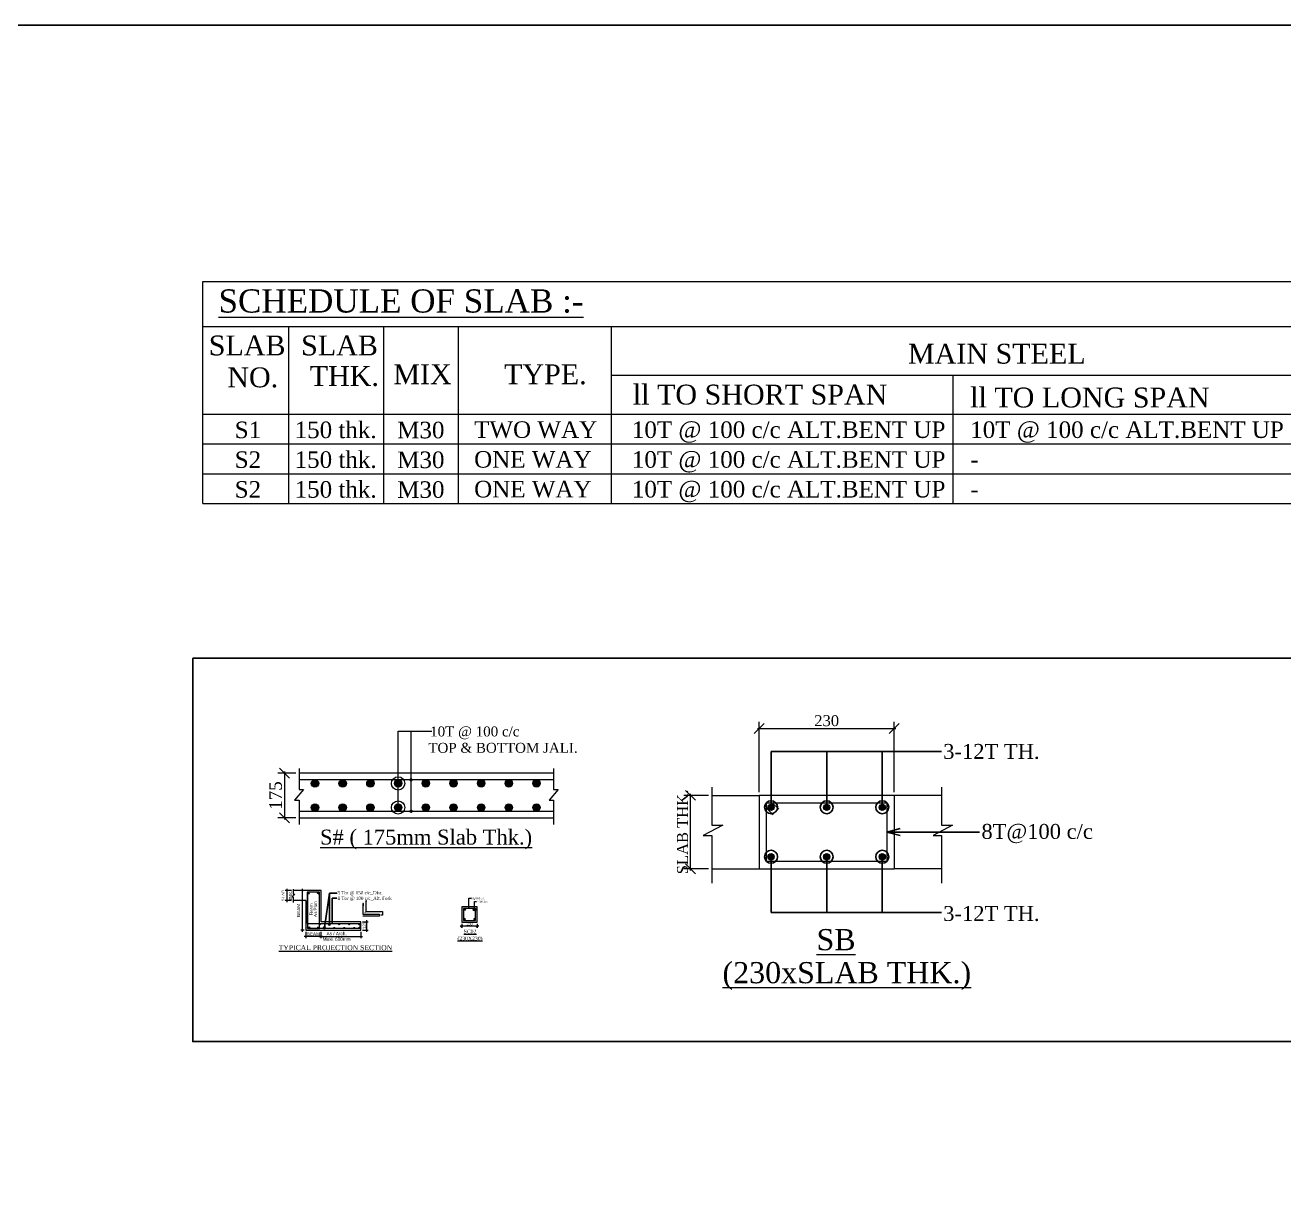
# Model space of a CAD drawing. Header units: millimetres. Extents: x 9787089 to 10042845, y -7706546 to -7623003.
# Drawn here: x 9909441 to 9928431, y -7640715 to -7623003 of the extents above; entities that cross this region are included whole.
import ezdxf
from ezdxf.enums import TextEntityAlignment as Align

# ---------------------------------------------------------------- set-up
doc = ezdxf.new("R2010")
doc.units = ezdxf.units.MM
doc.header["$LTSCALE"] = 10
doc.header["$PDMODE"] = 3
doc.linetypes.add('HIDDEN', pattern=[0.375, 0.25, -0.125])
for name, color, linetype, lineweight in [('DIM', 7, 'Continuous', 0), ('S-DIM L.S.', 7, 'Continuous', 0), ('S-L.S.SECTION', 5, 'Continuous', 0), ('S-L.S.SLAB LINE', 252, 'HIDDEN', 0), ('S-L.S.STEEL', 1, 'Continuous', 9), ('S-SECTION', 5, 'Continuous', 0), ('S-SECTION MARK', 7, 'Continuous', 0), ('S-STEEL', 1, 'Continuous', 15), ('S-STEEL-1', 1, 'Continuous', 0), ('S-TEXT', 7, 'Continuous', 0), ('S-TEXT B', 7, 'Continuous', 0), ('S-TEXT L.S. BEAM NO.', 30, 'Continuous', 0), ('S-TEXT TITLE', 1, 'Continuous', 0), ('S-TEXT. L.S.', 7, 'Continuous', 0)]:
    doc.layers.add(name, color=color, linetype=linetype, lineweight=lineweight)
doc.styles.add('135', font='arial.ttf', dxfattribs={"width": 0.8, "height": 135})
doc.styles.add('SHEET TEXT', font='times.ttf')
doc.styles.get("Standard").update_dxf_attribs({"font": 'arial.ttf'})
doc.styles.add('TEXT', font='times.ttf')
doc.dimstyles.new('75', dxfattribs={"dimtxt": 135, "dimasz": 90, "dimexe": 0.1, "dimexo": 0.03, "dimgap": 0.09, "dimtad": 1, "dimdec": 0, "dimzin": 0, "dimdsep": 46, "dimtxsty": '135', "dimblk": 'ARCHTICK', "dimcen": 0.09, "dimclrd": 256, "dimclre": 256, "dimclrt": 256, "dimadec": 0, "dimazin": 0, "dimtfac": 1, "dimtdec": 0, "dimtofl": 0, "dimtmove": 1, "dimatfit": 3, "dimldrblk": 'DOTSMALL', "dimfxl": 1, "dimtolj": 1, "dimtzin": 0, "dimlwd": -1, "dimlwe": -1, "dimarcsym": 0})
doc.dimstyles.new('SETU_1', dxfattribs={"dimtxt": 200, "dimasz": 150, "dimexe": 100, "dimexo": 50, "dimgap": 35, "dimtad": 1, "dimdec": 0, "dimzin": 0, "dimdsep": 46, "dimtxsty": 'Standard', "dimblk": 'OBLIQUE', "dimcen": 150, "dimdle": 25, "dimclrd": 256, "dimclre": 7, "dimclrt": 256, "dimadec": 0, "dimazin": 0, "dimtfac": 1, "dimtdec": 0, "dimtofl": 0, "dimtmove": 1, "dimatfit": 3, "dimfxl": 1, "dimtolj": 1, "dimtzin": 0, "dimlwd": -1, "dimlwe": 5, "dimarcsym": 1})
doc.dimstyles.get("Standard").update_dxf_attribs({"dimtxt": 0.18, "dimasz": 0.18, "dimexe": 0.18, "dimexo": 0.0625, "dimgap": 0.09, "dimtad": 0, "dimtih": 1, "dimtoh": 1, "dimdec": 4, "dimzin": 0, "dimdsep": 46, "dimtxsty": 'Standard', "dimcen": 0.09, "dimadec": 0, "dimazin": 0, "dimtfac": 1, "dimtdec": 4, "dimtofl": 0, "dimtmove": 0, "dimatfit": 3, "dimfxl": 1, "dimtolj": 1, "dimtzin": 0, "dimarcsym": 0})

# ---------------------------------------------------------------- blocks, each defined once
blk = doc.blocks.new('_ArchTick')
at = {"color": 0, "linetype": 'ByBlock', "const_width": 0.15}
blk.add_lwpolyline([(-0.5, -0.5), (0.5, 0.5)], dxfattribs=at)
blk = doc.blocks.new('_Oblique')
at = {"color": 0, "linetype": 'ByBlock', "lineweight": -2}
blk.add_line((-0.5, -0.5), (0.5, 0.5), dxfattribs=at)
blk = doc.blocks.new('*D13')
at = {"layer": 'Defpoints', "color": 0, "transparency": 16777216}
for p in [(9913573, -7634291), (9913352, -7634966), (9913573, -7634966)]:
    blk.add_point(p, dxfattribs=at)
at = {"layer": 'DIM', "color": 7, "lineweight": 5, "transparency": 16777216}
for p, q in [((9913523, -7634291), (9913252, -7634291)), ((9913523, -7634966), (9913252, -7634966))]:
    blk.add_line(p, q, dxfattribs=at)
at = {"layer": 'DIM', "transparency": 16777216}
blk.add_line((9913352, -7634266), (9913352, -7634991), dxfattribs=at)
at = {"layer": 'DIM', "transparency": 16777216, "xscale": 150, "yscale": 150, "zscale": 150}
for p, rotation in [((9913352, -7634291), 90), ((9913352, -7634966), 270)]:
    blk.add_blockref('_Oblique', p, dxfattribs=dict(at, rotation=rotation))
at = {"layer": 'DIM', "transparency": 16777216, "insert": (9913220, -7634629), "char_height": 190, "attachment_point": 5, "rotation": 90, "style": 'TEXT'}
blk.add_mtext('\\A1;175', dxfattribs=at)
blk = doc.blocks.new('*D11')
at = {"layer": 'Defpoints', "color": 0, "transparency": 16777216}
for p in [(9913904, -7636662), (9914504, -7636662), (9914504, -7636757)]:
    blk.add_point(p, dxfattribs=at)
at = {"layer": 'S-SECTION MARK', "transparency": 16777216}
blk.add_line((9913879, -7636757), (9914529, -7636757), dxfattribs=at)
at = {"layer": 'S-SECTION MARK', "lineweight": 5, "transparency": 16777216}
for p, q in [((9913904, -7636687), (9913904, -7636782)), ((9914504, -7636687), (9914504, -7636782))]:
    blk.add_line(p, q, dxfattribs=at)
at = {"layer": 'S-SECTION MARK', "transparency": 16777216, "xscale": 25, "yscale": 25, "zscale": 25, "rotation": 180}
blk.add_blockref('_ArchTick', (9913904, -7636757), dxfattribs=at)
at = {"layer": 'S-SECTION MARK', "transparency": 16777216, "xscale": 25, "yscale": 25, "zscale": 25}
blk.add_blockref('_ArchTick', (9914504, -7636757), dxfattribs=at)
at = {"layer": 'S-SECTION MARK', "color": 7, "transparency": 16777216, "insert": (9914140, -7636754), "char_height": 50, "attachment_point": 5}
blk.add_mtext('\\A1;As / Arch.\\PMaxi. 600mm', dxfattribs=at)
blk = doc.blocks.new('*D12')
at = {"layer": 'Defpoints', "color": 0, "transparency": 16777216}
for p in [(9914504, -7636537), (9914504, -7636662), (9914589, -7636662)]:
    blk.add_point(p, dxfattribs=at)
at = {"layer": 'S-SECTION MARK', "lineweight": 5, "transparency": 16777216}
for p, q in [((9914529, -7636537), (9914614, -7636537)), ((9914529, -7636662), (9914614, -7636662))]:
    blk.add_line(p, q, dxfattribs=at)
at = {"layer": 'S-SECTION MARK', "transparency": 16777216}
blk.add_line((9914589, -7636512), (9914589, -7636687), dxfattribs=at)
at = {"layer": 'S-SECTION MARK', "transparency": 16777216, "xscale": 25, "yscale": 25, "zscale": 25}
for p, rotation in [((9914589, -7636537), 90), ((9914589, -7636662), 270)]:
    blk.add_blockref('_ArchTick', p, dxfattribs=dict(at, rotation=rotation))
at = {"layer": 'S-SECTION MARK', "color": 7, "transparency": 16777216, "insert": (9914558, -7636587), "char_height": 50, "attachment_point": 5, "rotation": 90}
blk.add_mtext('\\A1;125', dxfattribs=at)
blk = doc.blocks.new('*D8')
at = {"layer": 'Defpoints', "color": 0, "transparency": 16777216}
for p in [(9913674, -7636662), (9913674, -7636757), (9913904, -7636662)]:
    blk.add_point(p, dxfattribs=at)
at = {"layer": 'S-SECTION MARK', "transparency": 16777216}
blk.add_line((9913929, -7636757), (9913649, -7636757), dxfattribs=at)
at = {"layer": 'S-SECTION MARK', "lineweight": 5, "transparency": 16777216}
for p, q in [((9913674, -7636687), (9913674, -7636782)), ((9913904, -7636687), (9913904, -7636782))]:
    blk.add_line(p, q, dxfattribs=at)
at = {"layer": 'S-SECTION MARK', "transparency": 16777216, "xscale": 25, "yscale": 25, "zscale": 25, "rotation": 180}
blk.add_blockref('_ArchTick', (9913674, -7636757), dxfattribs=at)
at = {"layer": 'S-SECTION MARK', "transparency": 16777216, "xscale": 25, "yscale": 25, "zscale": 25}
blk.add_blockref('_ArchTick', (9913904, -7636757), dxfattribs=at)
at = {"layer": 'S-SECTION MARK', "color": 7, "transparency": 16777216, "insert": (9913789, -7636718), "char_height": 50, "attachment_point": 5}
blk.add_mtext('\\A1;BEAM', dxfattribs=at)
blk = doc.blocks.new('*D9')
at = {"layer": 'Defpoints', "color": 0, "transparency": 16777216}
for p in [(9913389, -7636212), (9913483, -7636062), (9913483, -7636212)]:
    blk.add_point(p, dxfattribs=at)
at = {"layer": 'S-SECTION MARK', "lineweight": 5, "transparency": 16777216}
for p, q in [((9913458, -7636062), (9913364, -7636062)), ((9913458, -7636212), (9913364, -7636212))]:
    blk.add_line(p, q, dxfattribs=at)
at = {"layer": 'S-SECTION MARK', "transparency": 16777216}
blk.add_line((9913389, -7636037), (9913389, -7636237), dxfattribs=at)
at = {"layer": 'S-SECTION MARK', "transparency": 16777216, "xscale": 25, "yscale": 25, "zscale": 25}
for p, rotation in [((9913389, -7636062), 90), ((9913389, -7636212), 270)]:
    blk.add_blockref('_ArchTick', p, dxfattribs=dict(at, rotation=rotation))
at = {"layer": 'S-SECTION MARK', "color": 7, "transparency": 16777216, "char_height": 50, "attachment_point": 5, "rotation": 90, "style": 'TEXT'}
for s, insert in [('\\A1;{\\H0.82645x;SLAB', (9913332, -7636137)), ('\\A1;{\\H0.82645x;THK.}}', (9913445, -7636137))]:
    blk.add_mtext(s, dxfattribs=dict(at, insert=insert))
blk = doc.blocks.new('*D10')
at = {"layer": 'Defpoints', "color": 0, "transparency": 16777216}
for p in [(9913625, -7636062), (9913674, -7636062), (9913674, -7636662)]:
    blk.add_point(p, dxfattribs=at)
at = {"layer": 'S-SECTION MARK', "lineweight": 5, "transparency": 16777216}
for p, q in [((9913649, -7636062), (9913600, -7636062)), ((9913649, -7636662), (9913600, -7636662))]:
    blk.add_line(p, q, dxfattribs=at)
at = {"layer": 'S-SECTION MARK', "transparency": 16777216}
blk.add_line((9913625, -7636687), (9913625, -7636037), dxfattribs=at)
at = {"layer": 'S-SECTION MARK', "transparency": 16777216, "xscale": 25, "yscale": 25, "zscale": 25}
for p, rotation in [((9913625, -7636062), 90), ((9913625, -7636662), 270)]:
    blk.add_blockref('_ArchTick', p, dxfattribs=dict(at, rotation=rotation))
at = {"layer": 'S-SECTION MARK', "color": 7, "transparency": 16777216, "insert": (9913565, -7636362), "char_height": 50, "attachment_point": 5, "rotation": 90}
blk.add_mtext('\\A1;BEAM', dxfattribs=at)
blk = doc.blocks.new('*D14')
at = {"layer": 'Defpoints', "color": 0, "transparency": 16777216}
for p in [(9919480, -7634626), (9919799, -7634626), (9919799, -7635733)]:
    blk.add_point(p, dxfattribs=at)
at = {"layer": 'S-DIM L.S.', "color": 7, "lineweight": 5, "transparency": 16777216}
for p, q in [((9919749, -7634626), (9919380, -7634626)), ((9919749, -7635733), (9919380, -7635733))]:
    blk.add_line(p, q, dxfattribs=at)
at = {"layer": 'S-DIM L.S.', "color": 7, "transparency": 16777216}
blk.add_line((9919480, -7635758), (9919480, -7634601), dxfattribs=at)
at = {"layer": 'S-DIM L.S.', "color": 7, "transparency": 16777216, "xscale": 150, "yscale": 150, "zscale": 150}
for p, rotation in [((9919480, -7634626), 90), ((9919480, -7635733), 270)]:
    blk.add_blockref('_Oblique', p, dxfattribs=dict(at, rotation=rotation))
at = {"layer": 'S-DIM L.S.', "color": 7, "transparency": 16777216, "insert": (9919360, -7635179), "char_height": 200, "attachment_point": 5, "rotation": 90, "style": 'TEXT'}
blk.add_mtext('\\A1;{\\A1;\\H0.82645x;SLAB THK.}', dxfattribs=at)
blk = doc.blocks.new('*D15')
at = {"layer": 'Defpoints', "color": 0, "transparency": 16777216}
for p in [(9922552, -7633619), (9920515, -7634626), (9922552, -7634626)]:
    blk.add_point(p, dxfattribs=at)
at = {"layer": 'S-DIM L.S.', "color": 7, "lineweight": 5, "transparency": 16777216}
for p, q in [((9920515, -7634576), (9920515, -7633519)), ((9922552, -7634576), (9922552, -7633519))]:
    blk.add_line(p, q, dxfattribs=at)
at = {"layer": 'S-DIM L.S.', "color": 7, "transparency": 16777216}
blk.add_line((9920490, -7633619), (9922577, -7633619), dxfattribs=at)
at = {"layer": 'S-DIM L.S.', "color": 7, "transparency": 16777216, "xscale": 150, "yscale": 150, "zscale": 150, "rotation": 180}
blk.add_blockref('_Oblique', (9920515, -7633619), dxfattribs=at)
at = {"layer": 'S-DIM L.S.', "color": 7, "transparency": 16777216, "xscale": 150, "yscale": 150, "zscale": 150}
blk.add_blockref('_Oblique', (9922552, -7633619), dxfattribs=at)
at = {"layer": 'S-DIM L.S.', "color": 7, "transparency": 16777216, "insert": (9921534, -7633500), "char_height": 200, "attachment_point": 5, "style": 'TEXT'}
blk.add_mtext('\\A1;{\\A1;\\H0.82645x;230}', dxfattribs=at)
blk = doc.blocks.new('A$C22959e39')
at = {"layer": 'S-L.S.STEEL'}
h = blk.add_hatch(color=256, dxfattribs=at)
h.dxf.hatch_style = 1
h.paths.add_polyline_path([(14, 0, 1), (-14, 0, 1)])
blk.add_circle((0, 0), 14, dxfattribs=at)
blk = doc.blocks.new('*D49')
at = {"layer": 'Defpoints', "color": 0, "transparency": 16777216}
for p in [(9916031, -7636538), (9916261, -7636538), (9916031, -7636598)]:
    blk.add_point(p, dxfattribs=at)
at = {"layer": 'S-DIM L.S.', "color": 7, "lineweight": 5, "transparency": 16777216}
for p, q in [((9916031, -7636563), (9916031, -7636623)), ((9916261, -7636563), (9916261, -7636623))]:
    blk.add_line(p, q, dxfattribs=at)
at = {"layer": 'S-DIM L.S.', "color": 7, "transparency": 16777216}
blk.add_line((9916286, -7636598), (9916006, -7636598), dxfattribs=at)
at = {"layer": 'S-DIM L.S.', "color": 7, "transparency": 16777216, "xscale": 30, "yscale": 30, "zscale": 30, "rotation": 180}
blk.add_blockref('_Oblique', (9916031, -7636598), dxfattribs=at)
at = {"layer": 'S-DIM L.S.', "color": 7, "transparency": 16777216, "xscale": 30, "yscale": 30, "zscale": 30}
blk.add_blockref('_Oblique', (9916261, -7636598), dxfattribs=at)
at = {"layer": 'S-DIM L.S.', "color": 7, "transparency": 16777216, "insert": (9916146, -7636567), "char_height": 40, "attachment_point": 5, "style": 'TEXT'}
blk.add_mtext('\\A1;230', dxfattribs=at)

msp = doc.modelspace()

# ---------------------------------------------------------------- hatches: boundary and pattern name
at = {"layer": 'S-L.S.STEEL'}
h = msp.add_hatch(color=256, dxfattribs=at)
h.dxf.hatch_style = 1
h.paths.add_polyline_path([(9913869.7, -7634445.5, 1), (9913758, -7634445.5, 1)])
h = msp.add_hatch(color=256, dxfattribs=at)
h.dxf.hatch_style = 1
h.paths.add_polyline_path([(9914287.6, -7634445.5, 1), (9914175.9, -7634445.5, 1)])
h = msp.add_hatch(color=256, dxfattribs=at)
h.dxf.hatch_style = 1
h.paths.add_polyline_path([(9914705.5, -7634445.5, 1), (9914593.8, -7634445.5, 1)])
h = msp.add_hatch(color=256, dxfattribs=at)
h.dxf.hatch_style = 1
h.paths.add_polyline_path([(9915123.4, -7634445.5, 1), (9915011.7, -7634445.5, 1)])
h = msp.add_hatch(color=256, dxfattribs=at)
h.dxf.hatch_style = 1
h.paths.add_polyline_path([(9915541.3, -7634445.5, 1), (9915429.6, -7634445.5, 1)])
h = msp.add_hatch(color=256, dxfattribs=at)
h.dxf.hatch_style = 1
h.paths.add_polyline_path([(9915959.2, -7634445.5, 1), (9915847.5, -7634445.5, 1)])
h = msp.add_hatch(color=256, dxfattribs=at)
h.dxf.hatch_style = 1
h.paths.add_polyline_path([(9916377.1, -7634445.5, 1), (9916265.4, -7634445.5, 1)])
h = msp.add_hatch(color=256, dxfattribs=at)
h.dxf.hatch_style = 1
h.paths.add_polyline_path([(9916795, -7634445.5, 1), (9916683.3, -7634445.5, 1)])
h = msp.add_hatch(color=256, dxfattribs=at)
h.dxf.hatch_style = 1
h.paths.add_polyline_path([(9917212.9, -7634445.5, 1), (9917101.2, -7634445.5, 1)])
h = msp.add_hatch(color=256, dxfattribs=at)
h.dxf.hatch_style = 1
h.paths.add_polyline_path([(9913869.7, -7634808.8, -1), (9913758, -7634808.8, -1)])
h = msp.add_hatch(color=256, dxfattribs=at)
h.dxf.hatch_style = 1
h.paths.add_polyline_path([(9914287.6, -7634808.8, -1), (9914175.9, -7634808.8, -1)])
h = msp.add_hatch(color=256, dxfattribs=at)
h.dxf.hatch_style = 1
h.paths.add_polyline_path([(9914705.5, -7634808.8, -1), (9914593.8, -7634808.8, -1)])
h = msp.add_hatch(color=256, dxfattribs=at)
h.dxf.hatch_style = 1
h.paths.add_polyline_path([(9915123.4, -7634808.8, -1), (9915011.7, -7634808.8, -1)])
h = msp.add_hatch(color=256, dxfattribs=at)
h.dxf.hatch_style = 1
h.paths.add_polyline_path([(9915541.3, -7634808.8, -1), (9915429.6, -7634808.8, -1)])
h = msp.add_hatch(color=256, dxfattribs=at)
h.dxf.hatch_style = 1
h.paths.add_polyline_path([(9915959.2, -7634808.8, -1), (9915847.5, -7634808.8, -1)])
h = msp.add_hatch(color=256, dxfattribs=at)
h.dxf.hatch_style = 1
h.paths.add_polyline_path([(9916377.1, -7634808.8, -1), (9916265.4, -7634808.8, -1)])
h = msp.add_hatch(color=256, dxfattribs=at)
h.dxf.hatch_style = 1
h.paths.add_polyline_path([(9916795, -7634808.8, -1), (9916683.3, -7634808.8, -1)])
h = msp.add_hatch(color=256, dxfattribs=at)
h.dxf.hatch_style = 1
h.paths.add_polyline_path([(9917212.9, -7634808.8, -1), (9917101.2, -7634808.8, -1)])
h = msp.add_hatch(color=256, dxfattribs=at)
h.dxf.hatch_style = 1
h.paths.add_polyline_path([(9913881, -7636571.9, -1), (9913895.4, -7636571.9, -1)])
h = msp.add_hatch(color=256, dxfattribs=at)
h.dxf.hatch_style = 1
h.paths.add_polyline_path([(9914023.1, -7636571.9, -1), (9914037.5, -7636571.9, -1)])
h = msp.add_hatch(color=256, dxfattribs=at)
h.dxf.hatch_style = 1
h.paths.add_polyline_path([(9914173.1, -7636571.9, -1), (9914187.5, -7636571.9, -1)])
h = msp.add_hatch(color=256, dxfattribs=at)
h.dxf.hatch_style = 1
h.paths.add_polyline_path([(9914323.1, -7636571.9, -1), (9914337.5, -7636571.9, -1)])
h = msp.add_hatch(color=256, dxfattribs=at)
h.dxf.hatch_style = 1
h.paths.add_polyline_path([(9914473.1, -7636571.9, -1), (9914487.5, -7636571.9, -1)])
h = msp.add_hatch(color=256, dxfattribs=at)
h.dxf.hatch_style = 1
h.paths.add_polyline_path([(9913948.1, -7636626.5, 1), (9913962.5, -7636626.5, 1)])
h = msp.add_hatch(color=256, dxfattribs=at)
h.dxf.hatch_style = 1
h.paths.add_polyline_path([(9914098.1, -7636626.5, 1), (9914112.5, -7636626.5, 1)])
h = msp.add_hatch(color=256, dxfattribs=at)
h.dxf.hatch_style = 1
h.paths.add_polyline_path([(9914248.1, -7636626.5, 1), (9914262.5, -7636626.5, 1)])
h = msp.add_hatch(color=256, dxfattribs=at)
h.dxf.hatch_style = 1
h.paths.add_polyline_path([(9914398.1, -7636626.5, 1), (9914412.5, -7636626.5, 1)])
h = msp.add_hatch(color=256, dxfattribs=at)
h.dxf.hatch_style = 1
h.paths.add_polyline_path([(9914473.1, -7636626.5, 1), (9914487.5, -7636626.5, 1)])
at = {"layer": 'S-STEEL-1'}
h = msp.add_hatch(color=256, dxfattribs=at)
edge = h.paths.add_edge_path()
edge.add_arc((9920695, -7634805.6), 47.6, 0, 360)
h = msp.add_hatch(color=256, dxfattribs=at)
edge = h.paths.add_edge_path()
edge.add_arc((9921533.6, -7634805.6), 47.6, -180, 180, ccw=False)
h = msp.add_hatch(color=256, dxfattribs=at)
edge = h.paths.add_edge_path()
edge.add_arc((9922372.2, -7634805.6), 47.6, -180, 180, ccw=False)
h = msp.add_hatch(color=256, dxfattribs=at)
edge = h.paths.add_edge_path()
edge.add_arc((9920695, -7635552.9), 47.6, 0, 360, ccw=False)
h = msp.add_hatch(color=256, dxfattribs=at)
edge = h.paths.add_edge_path()
edge.add_arc((9921533.6, -7635552.9), 47.6, 180, 540)
h = msp.add_hatch(color=256, dxfattribs=at)
edge = h.paths.add_edge_path()
edge.add_arc((9922372.2, -7635552.9), 47.6, 180, 540)
h = msp.add_hatch(color=8, dxfattribs=at)
h.dxf.hatch_style = 1
h.paths.add_polyline_path([(9913700.2, -7636100.3, -1), (9913725.2, -7636100.3, -1)])
h = msp.add_hatch(color=8, dxfattribs=at)
h.dxf.hatch_style = 1
h.paths.add_polyline_path([(9913878.6, -7636100.3, 1), (9913853.6, -7636100.3, 1)])
h = msp.add_hatch(color=8, dxfattribs=at)
h.dxf.hatch_style = 1
h.paths.add_polyline_path([(9913700.2, -7636623.1, 1), (9913725.2, -7636623.1, 1)])
h = msp.add_hatch(color=8, dxfattribs=at)
h.dxf.hatch_style = 1
h.paths.add_polyline_path([(9913878.6, -7636623.1, -1), (9913853.6, -7636623.1, -1)])

# ---------------------------------------------------------------- linework, layer by layer
at = {"color": 8}
for points in [[(9787089.2, -7623003.1), (10042844.7, -7623003.1), (10042844.7, -7706545.8), (9787089.2, -7706545.8)], [(9906913.9, -7623003.1), (10042844.7, -7623003.1), (10042844.7, -7706545.8), (9906913.9, -7706545.8)], [(9911968.3, -7632554.1), (9929488, -7632554.1), (9929488, -7638342.9), (9911968.3, -7638342.9)]]:
    msp.add_lwpolyline(points, close=True, dxfattribs=at)
at = {"layer": 'S-L.S.SECTION'}
for p, q in [((9919799.2, -7634625.7, 0), (9920515.1, -7634625.7, 0)), ((9922552.1, -7634625.7, 0), (9920515.1, -7634625.7, 0)), ((9923268, -7634625.7, 0), (9922552.1, -7634625.7, 0)), ((9919799.2, -7635732.8, 0), (9920515.1, -7635732.8, 0)), ((9920515.1, -7635732.8, 0), (9922552.1, -7635732.8, 0)), ((9923268, -7635732.8, 0), (9922552.1, -7635732.8, 0))]:
    msp.add_line(p, q, dxfattribs=at)
for points in [[(9913572.9, -7634220), (9913572.9, -7634536.3), (9913640.2, -7634536.3), (9913503.1, -7634698.5), (9913572.9, -7634698.5), (9913572.9, -7635064.6)], [(9917414.6, -7634291.1), (9913572.9, -7634291.1)], [(9917414.6, -7634220), (9917414.6, -7634536.3), (9917481.9, -7634536.3), (9917344.9, -7634698.5), (9917414.6, -7634698.5), (9917414.6, -7635064.6)], [(9919799.2, -7634501.6), (9919799.2, -7635075.7), (9919965.4, -7635075.7), (9919669.5, -7635232.2), (9919799.2, -7635232.2), (9919799.2, -7635949.8)], [(9923268, -7634501.6), (9923268, -7635075.7), (9923434.2, -7635075.7), (9923138.3, -7635232.2), (9923268, -7635232.2), (9923268, -7635949.8)], [(9913572.9, -7634966.1), (9917414.6, -7634966.1)]]:
    msp.add_lwpolyline(points, dxfattribs=at)
at = {"layer": 'S-L.S.SECTION', "elevation": 0}
msp.add_lwpolyline([(9916031, -7636308.4), (9916031, -7636538.4), (9916261, -7636538.4), (9916261, -7636308.4)], close=True, dxfattribs=at)
at = {"layer": 'S-L.S.SLAB LINE', "linetype": 'HIDDEN', "ltscale": 0.4}
for p, q in [((9920515.1, -7634625.7, 0), (9920515.1, -7635732.8, 0)), ((9922552.1, -7634625.7, 0), (9922552.1, -7635732.8, 0))]:
    msp.add_line(p, q, dxfattribs=at)
at = {"layer": 'S-L.S.STEEL', "color": 6}
for p, q in [((9916214.1, -7636335.9), (9916195.7, -7636350.4)), ((9916233.1, -7636354.9), (9916218.6, -7636373.3))]:
    msp.add_line(p, q, dxfattribs=at)
for points in [[(9917414.6, -7634391.1), (9913572.9, -7634391.1)], [(9913572.9, -7634866.1), (9917414.6, -7634866.1)]]:
    msp.add_lwpolyline(points, dxfattribs=at)
at = {"layer": 'S-L.S.STEEL', "color": 6, "elevation": 0}
msp.add_lwpolyline([(9916056, -7636333.4), (9916056, -7636513.4), (9916236, -7636513.4), (9916236, -7636333.4)], close=True, dxfattribs=at)
at = {"layer": 'S-L.S.STEEL'}
for centre, radius in [((9913813.8, -7634445.5), 55.8), ((9914231.7, -7634445.5), 55.8), ((9914649.6, -7634445.5), 55.8), ((9915067.5, -7634445.5), 55.8), ((9915485.5, -7634445.5), 55.8), ((9915903.4, -7634445.5), 55.8), ((9916321.3, -7634445.5), 55.8), ((9916739.2, -7634445.5), 55.8), ((9917157.1, -7634445.5), 55.8), ((9913813.8, -7634808.8), 55.8), ((9914231.7, -7634808.8), 55.8), ((9914649.6, -7634808.8), 55.8), ((9915067.5, -7634808.8), 55.8), ((9915485.5, -7634808.8), 55.8), ((9915903.4, -7634808.8), 55.8), ((9916321.3, -7634808.8), 55.8), ((9916739.2, -7634808.8), 55.8), ((9917157.1, -7634808.8), 55.8), ((9913888.2, -7636571.9), 7.2), ((9914030.3, -7636571.9), 7.2), ((9914180.3, -7636571.9), 7.2), ((9914330.3, -7636571.9), 7.2), ((9914480.3, -7636571.9), 7.2), ((9913955.3, -7636626.5), 7.2), ((9914105.3, -7636626.5), 7.2), ((9914255.3, -7636626.5), 7.2), ((9914405.3, -7636626.5), 7.2), ((9914480.3, -7636626.5), 7.2)]:
    msp.add_circle(centre, radius, dxfattribs=at)
at = {"layer": 'S-SECTION', "linetype": 'ByBlock', "ltscale": 1000}
for p, q in [((9913904.4, -7636061.7), (9913482.9, -7636061.7)), ((9913674.4, -7636211.7), (9913482.9, -7636211.7)), ((9913674.4, -7636211.7), (9913674.4, -7636661.7)), ((9913904.4, -7636536.7), (9913904.4, -7636061.7)), ((9914504.4, -7636536.7), (9913904.4, -7636536.7)), ((9914504.4, -7636661.7), (9914504.4, -7636536.7)), ((9913674.4, -7636661.7), (9914504.4, -7636661.7)), ((9914384.4, -7636661.7), (9914389.4, -7636661.7))]:
    msp.add_line(p, q, dxfattribs=at)
msp.add_lwpolyline([(9913482.9, -7636039.5), (9913482.9, -7636116.7), (9913509.5, -7636116.7), (9913461.9, -7636158.3), (9913482.9, -7636158.3), (9913482.9, -7636241.6)], dxfattribs=at)
at = {"layer": 'S-STEEL'}
for points in [[(9913727.9, -7636116.2), (9913727.9, -7636086.7), (9913695.7, -7636086.7), (9913695.7, -7636561.7), (9914489.4, -7636561.7), (9914489.4, -7636636.7), (9913745.7, -7636636.7), (9913731.6, -7636610.5)], [(9914544, -7636293.4), (9914544, -7636259), (9914534.8, -7636259), (9914534.8, -7636419.5), (9914786.8, -7636419.5), (9914786.8, -7636451.4), (9914534.1, -7636451.4)], [(9914590.4, -7636226), (9914590.4, -7636216.6), (9914581.2, -7636216.6), (9914581.2, -7636377), (9914833.2, -7636377), (9914833.2, -7636433.1), (9914812.5, -7636433.1)]]:
    msp.add_lwpolyline(points, dxfattribs=at)
at = {"layer": 'S-STEEL', "color": 8}
msp.add_lwpolyline([(9913866.1, -7636118.9), (9913879.4, -7636105.3), (9913879.4, -7636086.7), (9913699.4, -7636086.7), (9913699.4, -7636636.7), (9913879.4, -7636636.7), (9913879.4, -7636086.7), (9913859.4, -7636086.7), (9913846.1, -7636100.3)], dxfattribs=at)
at = {"layer": 'S-STEEL-1'}
for p, q in [((9920625.8, -7634817.9), (9920725.6, -7634917.7)), ((9920712.1, -7634736.4), (9920811.8, -7634836.2))]:
    msp.add_line(p, q, dxfattribs=at)
msp.add_lwpolyline([(9920625.8, -7634736.4), (9922441.4, -7634736.4), (9922441.4, -7635622.1), (9920625.8, -7635622.1)], close=True, dxfattribs=at)
for centre in [(9920695, -7634805.6), (9921533.6, -7634805.6), (9922372.2, -7634805.6), (9920695, -7635552.9), (9921533.6, -7635552.9), (9922372.2, -7635552.9)]:
    msp.add_circle(centre, 47.6, dxfattribs=at)
at = {"layer": 'S-STEEL-1', "color": 8}
for centre in [(9913712.7, -7636100.3), (9913866.1, -7636100.3), (9913712.7, -7636623.1), (9913866.1, -7636623.1)]:
    msp.add_circle(centre, 12.5, dxfattribs=at)
at = {"layer": 'S-TEXT', "ltscale": 50}
for p, q in [((9912121.3, -7630221.2, 0), (9912121.3, -7626873.8, 0)), ((9912121.3, -7626873.8, 0), (9940019.4, -7626873.8, 0)), ((9940019.4, -7627554.4, 0), (9912121.3, -7627554.4, 0)), ((9913420.6, -7630221.2, 0), (9913420.6, -7627554.4, 0)), ((9914852.8, -7630221.2, 0), (9914852.8, -7627554.4, 0)), ((9915977, -7630221.2, 0), (9915977, -7627554.4, 0)), ((9918283.9, -7627554.4, 0), (9918283.9, -7630221.2, 0)), ((9918283.9, -7628286.7, 0), (9936886.1, -7628286.7, 0)), ((9918307.4, -7628286.7, 0), (9936886.1, -7628286.7, 0)), ((9923440.8, -7630221.2, 0), (9923440.8, -7628286.7, 0)), ((9912121.3, -7628873.4, 0), (9940019.4, -7628873.4, 0)), ((9912121.3, -7629322.6, 0), (9940019.4, -7629322.6, 0)), ((9912121.3, -7629771.9, 0), (9940019.4, -7629771.9, 0)), ((9912121.3, -7630221.2, 0), (9940019.4, -7630221.2, 0))]:
    msp.add_line(p, q, dxfattribs=at)

# ---------------------------------------------------------------- block references
at = {"layer": 'S-L.S.STEEL'}
for p in [(9916070.3, -7636347.4), (9916222, -7636347.4)]:
    msp.add_blockref('A$C22959e39', p, dxfattribs=at)
at = {"layer": 'S-L.S.STEEL', "xscale": -1, "rotation": 180}
for p in [(9916070.3, -7636499.4), (9916222, -7636499.4)]:
    msp.add_blockref('A$C22959e39', p, dxfattribs=at)

# ---------------------------------------------------------------- texts
at = {"layer": 'S-STEEL', "color": 8, "style": 'TEXT'}
for s, p in [('Beam', (9913780.5, -7636432.9)), ('As/Plan', (9913844.5, -7636466.4))]:
    msp.add_text(s, height=50, rotation=90, dxfattribs=at).set_placement(p)
at = {"layer": 'S-TEXT', "color": 1, "ltscale": 50, "style": 'TEXT'}
msp.add_text('%%USCHEDULE OF SLAB :-', height=350, dxfattribs=at).set_placement((9912357.9, -7627340, 0))
at = {"layer": 'S-TEXT', "ltscale": 50, "style": 'TEXT'}
for s, height, p in [('SLAB', 300, (9912210.9, -7627986.4, 0)), ('SLAB', 300, (9913604.2, -7627986.4, 0)), ('MAIN STEEL', 300, (9922760.3, -7628110.9, 0)), ('NO.', 300, (9912490.8, -7628468, 0)), ('THK.', 300, (9913734, -7628448, 0)), ('MIX', 300, (9914995.3, -7628421.1, 0)), ('TYPE.', 300, (9916666.1, -7628421.1, 0)), ('ll TO SHORT SPAN', 300, (9918609.4, -7628727.9, 0)), ('ll TO LONG SPAN', 300, (9923698.4, -7628771.8, 0)), ('S1', 250, (9912602.7, -7629235.3, 0)), ('150 thk.', 250, (9913506.4, -7629235.3, 0)), ('M30', 250, (9915053.9, -7629237.8, 0)), ('TWO WAY', 250, (9916215, -7629231.2, 0)), ('10T @ 100 c/c ALT.BENT UP', 250, (9918594.3, -7629232.7, 0)), ('10T @ 100 c/c ALT.BENT UP', 250, (9923699.8, -7629232.7, 0)), ('S2', 250, (9912602.7, -7629684.5, 0)), ('150 thk.', 250, (9913506.4, -7629684.5, 0)), ('M30', 250, (9915053.9, -7629687.1, 0)), ('ONE WAY', 250, (9916215, -7629680.5, 0)), ('10T @ 100 c/c ALT.BENT UP', 250, (9918594.3, -7629681.9, 0)), ('-', 250, (9923699.8, -7629681.9, 0)), ('S2', 250, (9912602.7, -7630133.8, 0)), ('150 thk.', 250, (9913506.4, -7630133.8, 0)), ('M30', 250, (9915053.9, -7630136.4, 0)), ('ONE WAY', 250, (9916215, -7630129.7, 0)), ('10T @ 100 c/c ALT.BENT UP', 250, (9918594.3, -7630131.2, 0)), ('-', 250, (9923699.8, -7630131.2, 0))]:
    msp.add_text(s, height=height, dxfattribs=at).set_placement(p)
at = {"layer": 'S-TEXT', "style": 'TEXT'}
for s, height, p in [('8 Tor @ 150 c/c_Dist.', 50, (9914152, -7636120.9)), ('8 Tor @ 100 c/c_Alt. Fork', 50, (9914154.3, -7636204.9)), ('+', 42.5, (9914550.9, -7636410.7))]:
    msp.add_text(s, height=height, dxfattribs=at).set_placement(p)
for s, p in [('8@100 c/c', (9916273.6, -7636195.1)), ('4-16 Tor', (9916337.8, -7636243.8))]:
    msp.add_text(s, height=30, dxfattribs=at).set_placement(p, align=Align.CENTER)
at = {"layer": 'S-TEXT B', "style": 'TEXT'}
for s, p in [('10T @ 100 c/c  ', (9916281.7, -7633736.7)), ('TOP & BOTTOM JALI.', (9916650.2, -7633983.5))]:
    msp.add_text(s, height=150, dxfattribs=at).set_placement(p, align=Align.CENTER)
at = {"layer": 'S-TEXT L.S. BEAM NO.', "linetype": 'ByBlock', "style": 'TEXT'}
for s, height, p in [('%%USB', 319.27, (9921380.3, -7636962.9)), ('%%U(230xSLAB THK.)', 319.275, (9919962.4, -7637461))]:
    msp.add_text(s, height=height, dxfattribs=at).set_placement(p)
at = {"layer": 'S-TEXT TITLE', "linetype": 'ByBlock', "style": 'TEXT'}
for s, height, p in [('%%US# ( 175mm Slab Thk.)', 225, (9915489.7, -7635368.3)), ('%%U(230X230)', 56.25, (9916152.7, -7636812.3)), ('%%USC02', 56.25, (9916152.7, -7636708.3))]:
    msp.add_text(s, height=height, dxfattribs=at).set_placement(p, align=Align.CENTER)
at = {"layer": 'S-TEXT TITLE', "linetype": 'ByBlock', "style": 'SHEET TEXT'}
msp.add_text('%%UTYPICAL PROJECTION SECTION', height=75, dxfattribs=at).set_placement((9913267, -7636962))
at = {"layer": 'S-TEXT. L.S.', "style": 'TEXT'}
for s, p in [('3-12T TH.', (9923291.8, -7634075.4)), ('8T@100 c/c', (9923868.7, -7635282.9)), ('3-12T TH.', (9923291.8, -7636521))]:
    msp.add_text(s, height=225, dxfattribs=at).set_placement(p)

# ---------------------------------------------------------------- dimensions: what is measured, and where the dimension line sits
at = {"layer": 'DIM'}
dim = msp.add_linear_dim(base=(9913352, -7634966.1), p1=(9913572.9, -7634291.1), p2=(9913572.9, -7634966.1), angle=90, text='175', dimstyle='SETU_1', override={"dimtxt": 190, "dimtxsty": 'TEXT'}, dxfattribs=at)
dim.commit()
dim.dimension.update_dxf_attribs({"geometry": '*D13', "text_midpoint": (9913220.1, -7634628.6)})
at = {"layer": 'S-DIM L.S.', "color": 7}
dim = msp.add_linear_dim(base=(9922552.1, -7633619.4), p1=(9920515.1, -7634625.7), p2=(9922552.1, -7634625.7), text='{\\A1;\\H0.82645x;230}', dimstyle='SETU_1', override={"dimtxsty": 'TEXT', "dimclrd": 7, "dimclre": 7, "dimclrt": 7}, dxfattribs=at)
dim.commit()
dim.dimension.update_dxf_attribs({"geometry": '*D15', "text_midpoint": (9921533.6, -7633619.4), "dimtype": 160})
dim = msp.add_linear_dim(base=(9919479.9, -7634625.7), p1=(9919799.2, -7635732.8), p2=(9919799.2, -7634625.7), angle=90, text='{\\A1;\\H0.82645x;SLAB THK.}', dimstyle='SETU_1', override={"dimtad": 3, "dimtxsty": 'TEXT', "dimclrd": 7, "dimclrt": 7}, dxfattribs=at)
dim.commit()
dim.dimension.update_dxf_attribs({"geometry": '*D14', "text_midpoint": (9919479.9, -7635179.2), "dimtype": 160})
at = {"layer": 'S-DIM L.S.'}
dim = msp.add_aligned_dim(p1=(9916261, -7636538.4), p2=(9916031, -7636538.4), distance=59.3, dimstyle='SETU_1', override={"dimtxt": 40, "dimasz": 30, "dimexe": 25, "dimexo": 25, "dimgap": 10, "dimlfac": 1, "dimtxsty": 'TEXT', "dimclrd": 7, "dimclrt": 7}, dxfattribs=at)
dim.commit()
dim.dimension.update_dxf_attribs({"geometry": '*D49', "text_midpoint": (9916146, -7636567.3)})
at = {"layer": 'S-SECTION MARK'}
for base, p1, p2, angle, text, override, picture, middle, dimtype in [((9913388.6, -7636211.7), (9913482.9, -7636061.7), (9913482.9, -7636211.7), 90, '{\\H0.82645x;SLAB\\X{\\H0.82645x;THK.}}', {"dimtxt": 50, "dimasz": 25, "dimexe": 25, "dimexo": 25, "dimtad": 3, "dimtxsty": 'TEXT', "dimblk1": 'ArchTick', "dimblk2": 'ArchTick', "dimsah": 1, "dimclrd": 256, "dimclre": 256, "dimclrt": 7}, '*D9', (9913388.6, -7636136.7), 160), ((9913674.4, -7636757.4), (9913904.4, -7636661.7), (9913674.4, -7636661.7), 180, 'BEAM', {"dimtxt": 50, "dimasz": 25, "dimexe": 25, "dimexo": 25, "dimtad": 3, "dimblk1": 'ArchTick', "dimblk2": 'ArchTick', "dimsah": 1, "dimclrd": 256, "dimclre": 256, "dimclrt": 7}, '*D8', (9913789.4, -7636777.6), 161)]:
    dim = msp.add_linear_dim(base=base, p1=p1, p2=p2, angle=angle, text=text, dimstyle='SETU_1', override=override, dxfattribs=at)
    dim.commit()
    dim.dimension.update_dxf_attribs({"geometry": picture, "text_midpoint": middle, "dimtype": dimtype})
dim = msp.add_linear_dim(base=(9913624.6, -7636061.7), p1=(9913674.4, -7636661.7), p2=(9913674.4, -7636061.7), angle=90, text='BEAM', dimstyle='SETU_1', override={"dimtxt": 50, "dimasz": 25, "dimexe": 25, "dimexo": 25, "dimtad": 3, "dimblk1": 'ArchTick', "dimblk2": 'ArchTick', "dimsah": 1, "dimclrd": 256, "dimclre": 256, "dimclrt": 7}, dxfattribs=at)
dim.commit()
dim.dimension.update_dxf_attribs({"geometry": '*D10', "text_midpoint": (9913564.6, -7636361.7)})
dim = msp.add_linear_dim(base=(9914504.4, -7636757.4), p1=(9913904.4, -7636661.7), p2=(9914504.4, -7636661.7), text='As / Arch.\\PMaxi. 600mm', dimstyle='SETU_1', override={"dimtxt": 50, "dimasz": 25, "dimexe": 25, "dimexo": 25, "dimtad": 3, "dimblk1": 'ArchTick', "dimblk2": 'ArchTick', "dimsah": 1, "dimclrd": 256, "dimclre": 256, "dimclrt": 7}, dxfattribs=at)
dim.commit()
dim.dimension.update_dxf_attribs({"geometry": '*D11', "text_midpoint": (9914140.2, -7636857.1), "dimtype": 160})
dim = msp.add_linear_dim(base=(9914588.9, -7636661.7), p1=(9914504.4, -7636536.7), p2=(9914504.4, -7636661.7), angle=90, dimstyle='SETU_1', override={"dimtxt": 50, "dimasz": 25, "dimexe": 25, "dimexo": 25, "dimtad": 3, "dimblk1": 'ArchTick', "dimblk2": 'ArchTick', "dimsah": 1, "dimclrd": 256, "dimclre": 256, "dimclrt": 7}, dxfattribs=at)
dim.commit()
dim.dimension.update_dxf_attribs({"geometry": '*D12', "text_midpoint": (9914618.2, -7636586.7), "dimtype": 160})

# ---------------------------------------------------------------- leaders
for points, dimstyle, override in [([(9915067.5, -7634445.5), (9915067.5, -7633658.8), (9915574.1, -7633658.8)], '75', {"dimasz": 200, "dimldrblk": 'DotBlank'}), ([(9915067.5, -7634808.8), (9915067.5, -7633658.8), (9915574.1, -7633658.8)], '75', {"dimasz": 200, "dimldrblk": 'DotBlank'}), ([(9915263.3, -7634391.1), (9915263.3, -7633658.8), (9915570.2, -7633658.8)], '75', {"dimasz": 200}), ([(9915263.3, -7634866.1), (9915263.3, -7633658.8), (9915570.2, -7633658.8)], '75', {"dimasz": 200}), ([(9920695, -7634805.6), (9920695, -7633962.8), (9923267.9, -7633962.8)], 'Standard', {"dimasz": 195, "dimclrd": 256, "dimldrblk": 'Origin', "dimfxl": 0.5}), ([(9921533.6, -7634805.6), (9921533.6, -7633962.8), (9923267.9, -7633962.8)], 'Standard', {"dimasz": 195, "dimclrd": 256, "dimldrblk": 'Origin', "dimfxl": 0.5}), ([(9922372.2, -7634805.6), (9922372.2, -7633962.8), (9923267.9, -7633962.8)], 'Standard', {"dimasz": 195, "dimclrd": 256, "dimldrblk": 'Origin', "dimfxl": 0.5}), ([(9922441.4, -7635179.2), (9923841.8, -7635179.2)], 'Standard', {"dimasz": 200, "dimclrd": 256, "dimldrblk": 'Open30', "dimfxl": 0.5}), ([(9920695, -7635552.9), (9920695, -7636395.7), (9923267.9, -7636395.7)], 'Standard', {"dimasz": 195, "dimclrd": 256, "dimldrblk": 'Origin', "dimfxl": 0.5}), ([(9921533.6, -7635552.9), (9921533.6, -7636395.7), (9923267.9, -7636395.7)], 'Standard', {"dimasz": 195, "dimclrd": 256, "dimldrblk": 'Origin', "dimfxl": 0.5}), ([(9922372.2, -7635552.9), (9922372.2, -7636395.7), (9923267.9, -7636395.7)], 'Standard', {"dimasz": 195, "dimclrd": 256, "dimldrblk": 'Origin', "dimfxl": 0.5}), ([(9913955.3, -7636626.5), (9914030.3, -7636104.1), (9914145.4, -7636104.1)], 'Standard', {"dimasz": 25, "dimclrd": 256, "dimldrblk": 'DotBlank', "dimfxl": 0.5}), ([(9914030.3, -7636571.9), (9914030.3, -7636104.1), (9914145.4, -7636104.1)], 'Standard', {"dimasz": 25, "dimclrd": 256, "dimldrblk": 'DotBlank', "dimfxl": 0.5}), ([(9914073.7, -7636561.7), (9914073.7, -7636179.3), (9914140.9, -7636179.3)], 'Standard', {"dimasz": 50, "dimclrd": 256, "dimfxl": 0.5}), ([(9916137.2, -7636333.4), (9916137.2, -7636178.9), (9916171.1, -7636178.9)], '75', {"dimasz": 25}), ([(9916222, -7636347.4), (9916222, -7636230.3), (9916248.6, -7636230.3)], '75', {"dimasz": 40, "dimldrblk": 'DotBlank'})]:
    msp.add_leader(points, dimstyle=dimstyle, override=override, dxfattribs=at)

doc.saveas('drawing.dxf')
